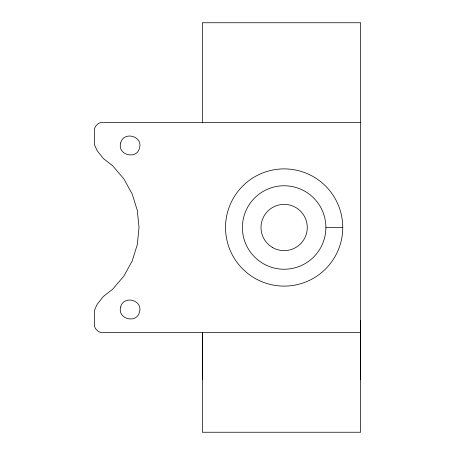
<?xml version="1.0" encoding="UTF-8"?>
<svg xmlns="http://www.w3.org/2000/svg" width="455" height="455" viewBox="0 0 455 455"><rect width="100%" height="100%" fill="white"/><g stroke="black" fill="none" stroke-linecap="round" stroke-linejoin="round"><path stroke-width="0.68" d="M202.378 379.817L202.378 332.696M360.65 379.817L360.65 320.741M360.65 122.367L101.061 122.367L98.314 123.504L95.476 126.342L94.35 129.055L94.35 144.463L97.131 150.639L103.211 158.391L112.749 165.859L123.891 178.946L132.189 193.995L137.302 210.403L139.031 227.5L137.302 244.597L132.189 261.005L123.891 276.054L112.749 289.141L103.211 296.609L97.131 304.361L94.35 310.537L94.35 325.945L95.476 328.658L98.314 331.496L101.061 332.633L360.65 332.633M325.888 227.5A41.746 41.746 0 0 0 263.269 191.35A41.746 41.746 0 0 0 263.269 263.65A41.746 41.746 0 0 0 325.888 227.5L342.751 227.5A58.61 58.61 0 0 1 254.834 278.261A58.61 58.61 0 0 1 254.834 176.739A58.61 58.61 0 0 1 342.751 227.5M202.378 122.901L202.378 22.75L360.65 22.75L360.65 432.25L202.378 432.25L202.378 332.633M120.7 142.978C117.015 154.922 136.71 160.2 139.492 148.012C143.177 136.068 123.481 130.79 120.7 142.978M120.7 306.988C117.015 318.932 136.71 324.21 139.492 312.022C143.177 300.078 123.481 294.8 120.7 306.988M272.573 247.537A23.137 23.137 0 0 0 307.279 227.5A23.137 23.137 0 0 0 272.573 207.463A23.137 23.137 0 0 0 272.573 247.537"/></g></svg>
